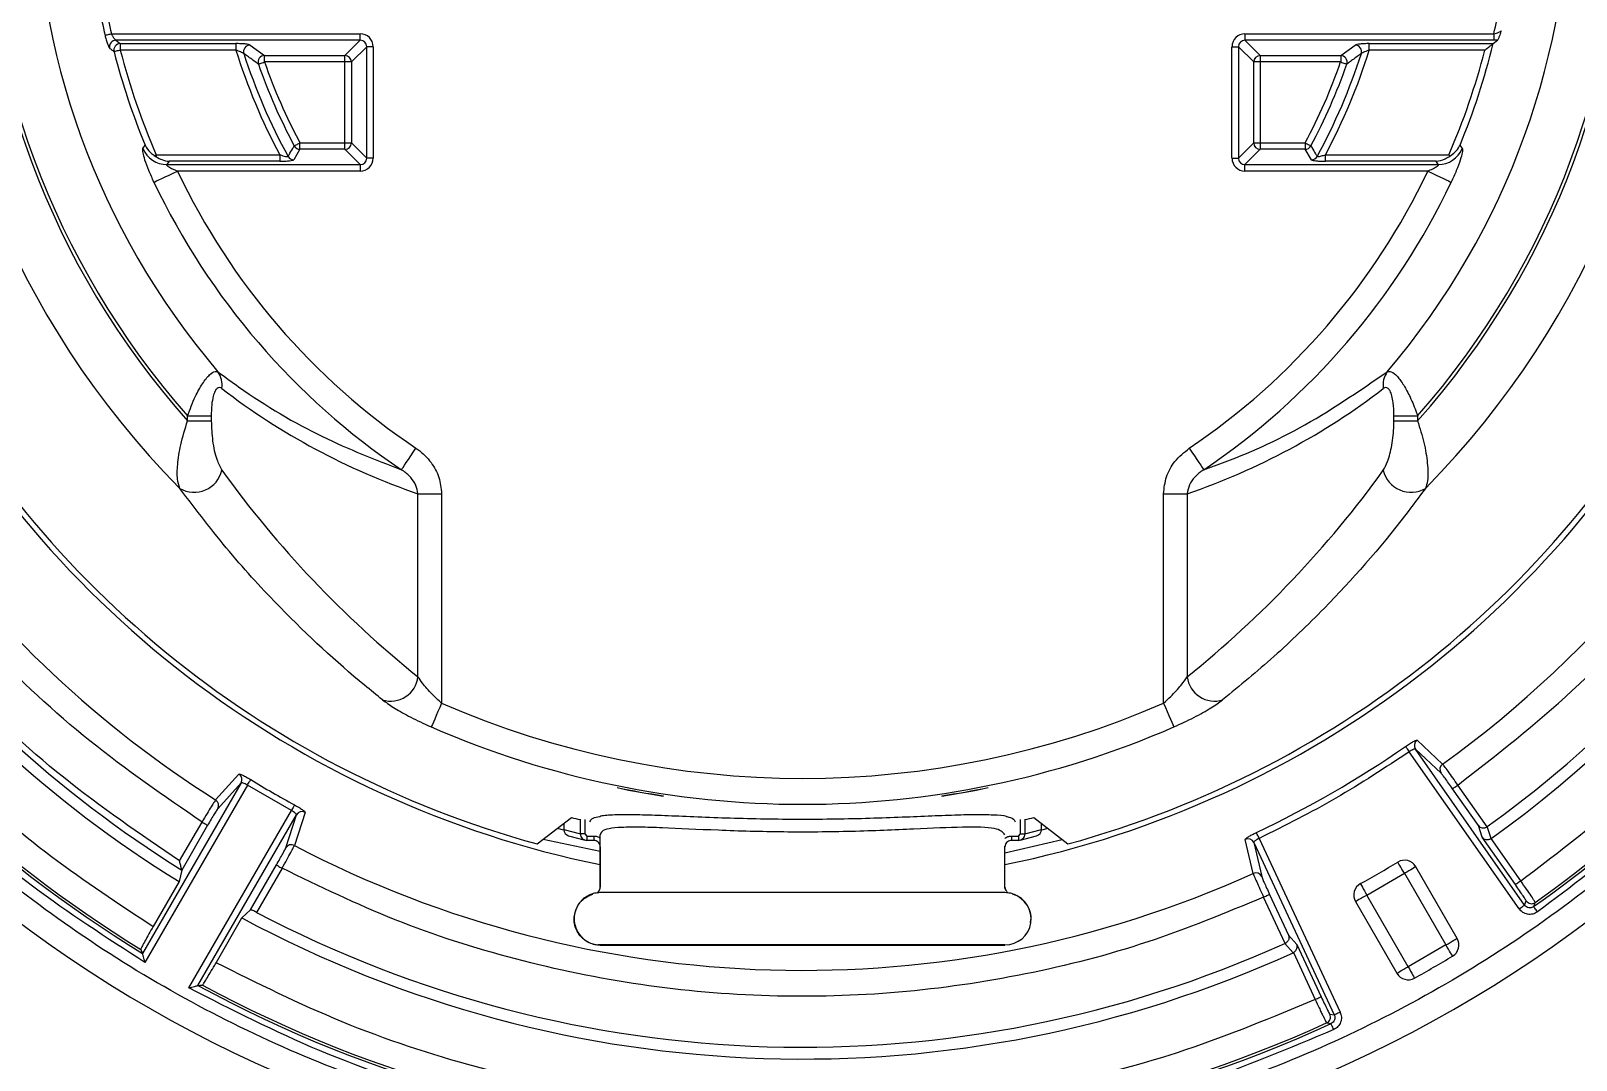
# Model space of a CAD drawing. Extents: x 11 to 120, y 2 to 94.
# Drawn here: x 112.238 to 115.789, y 37.794 to 40.159 of the extents above; entities that cross this region are included whole.
import ezdxf

# ---------------------------------------------------------------- set-up
doc = ezdxf.new("R2010")
doc.units = 0
doc.header["$MEASUREMENT"] = 0
doc.linetypes.add('SLD-Solid', pattern=[0])
doc.layers.add('OBJECT', color=7, linetype='CONTINUOUS')

msp = doc.modelspace()

# ---------------------------------------------------------------- linework, layer by layer
at = {"layer": 'OBJECT'}
for p, q in [((112.4233, 40.1523), (112.9951, 40.1523)), ((112.9951, 40.1375), (112.4338, 40.1375)), ((112.4338, 40.1375), (112.4439, 40.1296)), ((112.4439, 40.1296), (112.7096, 40.1296)), ((112.4439, 40.1296), (112.4439, 40.1148)), ((112.7096, 40.1296), (112.7096, 40.1148)), ((112.7419, 40.1264), (112.7752, 40.1024)), ((112.96, 40.1024), (112.9951, 40.1375)), ((113.01, 40.1226), (112.9749, 40.0875)), ((112.9951, 40.1375), (112.9951, 40.1523)), ((113.0249, 40.1226), (113.01, 40.1226)), ((113.01, 39.8666), (113.01, 40.1226)), ((113.0249, 40.1226), (113.0249, 39.8666)), ((114.9983, 39.8666), (114.9983, 40.1226)), ((114.9983, 40.1226), (115.0132, 40.1226)), ((115.0132, 40.1226), (115.0132, 39.8666)), ((115.0483, 40.0875), (115.0132, 40.1226)), ((115.0281, 40.1523), (115.5999, 40.1523)), ((115.0281, 40.1523), (115.0281, 40.1375)), ((115.5999, 40.1375), (115.0281, 40.1375)), ((115.0281, 40.1375), (115.0632, 40.1024)), ((115.248, 40.1024), (115.2813, 40.1264)), ((115.3136, 40.1296), (115.5984, 40.1296)), ((115.3136, 40.1148), (115.3136, 40.1296)), ((115.5984, 40.1296), (115.6085, 40.1376)), ((115.5999, 40.1523), (115.5999, 40.1375)), ((115.6085, 40.1376), (115.5999, 40.1375)), ((112.7096, 40.1148), (112.4439, 40.1148)), ((112.7752, 40.1024), (112.96, 40.1024)), ((112.7752, 40.0875), (112.7752, 40.1024)), ((112.96, 40.0875), (112.7752, 40.0875)), ((112.96, 40.0875), (112.96, 40.1024)), ((112.9749, 40.0875), (112.96, 40.0875)), ((112.96, 39.9017), (112.96, 40.0875)), ((112.9749, 40.0875), (112.9749, 39.9017)), ((115.0483, 39.9017), (115.0483, 40.0875)), ((115.0632, 40.0875), (115.0483, 40.0875)), ((115.0632, 40.1024), (115.248, 40.1024)), ((115.0632, 40.1024), (115.0632, 40.0875)), ((115.248, 40.0875), (115.0632, 40.0875)), ((115.0632, 40.0875), (115.0632, 39.9017)), ((115.248, 40.1024), (115.248, 40.0875)), ((115.5793, 40.1148), (115.3136, 40.1148)), ((112.4958, 39.8884), (112.501, 39.8964)), ((112.5264, 39.8744), (112.8103, 39.8744)), ((112.5264, 39.8744), (112.5264, 39.8695)), ((112.8103, 39.8744), (112.8103, 39.8595)), ((112.8567, 39.8868), (112.8424, 39.8627)), ((112.8567, 39.8868), (112.8567, 39.9017)), ((112.8567, 39.9017), (112.96, 39.9017)), ((112.96, 39.8868), (112.8567, 39.8868)), ((112.96, 39.8868), (112.96, 39.9017)), ((112.96, 39.9017), (112.9749, 39.9017)), ((112.9951, 39.8517), (112.96, 39.8868)), ((112.9749, 39.9017), (113.01, 39.8666)), ((115.0132, 39.8666), (115.0483, 39.9017)), ((115.0632, 39.8868), (115.0281, 39.8517)), ((115.0483, 39.9017), (115.0632, 39.9017)), ((115.0632, 39.9017), (115.0632, 39.8868)), ((115.0632, 39.9017), (115.1665, 39.9017)), ((115.1665, 39.8868), (115.0632, 39.8868)), ((115.1665, 39.9017), (115.1665, 39.8868)), ((115.1808, 39.8627), (115.1665, 39.8868)), ((115.2129, 39.8595), (115.2129, 39.8744)), ((115.2129, 39.8744), (115.4968, 39.8744)), ((115.5222, 39.8964), (115.5274, 39.8884)), ((112.556, 39.8595), (112.5508, 39.8517)), ((112.5508, 39.8517), (112.9951, 39.8517)), ((112.8103, 39.8595), (112.556, 39.8595)), ((112.9951, 39.8368), (112.5751, 39.8368)), ((112.9951, 39.8517), (112.9951, 39.8368)), ((113.0249, 39.8666), (113.01, 39.8666)), ((114.9983, 39.8666), (115.0132, 39.8666)), ((115.0281, 39.8368), (115.0281, 39.8517)), ((115.0281, 39.8517), (115.4724, 39.8517)), ((115.4481, 39.8368), (115.0281, 39.8368)), ((115.4672, 39.8595), (115.2129, 39.8595)), ((115.4724, 39.8517), (115.4672, 39.8595)), ((112.5984, 39.2744), (112.6528, 39.2744)), ((112.5984, 39.2629), (112.5984, 39.2744)), ((112.6528, 39.2744), (112.6528, 39.2629)), ((115.3704, 39.2744), (115.4248, 39.2744)), ((115.3704, 39.2629), (115.3704, 39.2744)), ((115.4248, 39.2744), (115.4248, 39.2629)), ((112.5984, 39.2629), (112.6528, 39.2629)), ((115.3704, 39.2629), (115.4248, 39.2629)), ((113.1278, 38.675), (113.1278, 39.0954)), ((113.1278, 39.0954), (113.1822, 39.0954)), ((113.1822, 39.0954), (113.1822, 38.6143)), ((114.841, 39.0954), (114.8954, 39.0954)), ((114.841, 38.6143), (114.841, 39.0954)), ((114.8954, 39.0954), (114.8954, 38.675)), ((115.4235, 38.5291), (115.4823, 38.4743)), ((115.6582, 38.1418), (115.4055, 38.5027)), ((115.6705, 38.1504), (115.4199, 38.5084)), ((115.4787, 38.4536), (115.4199, 38.5084)), ((112.7215, 38.4311), (112.4951, 38.0391)), ((112.7358, 38.4259), (112.5005, 38.0183)), ((112.6628, 38.3919), (112.7164, 38.4512)), ((112.7215, 38.4311), (112.6679, 38.3718)), ((112.8369, 38.3676), (112.7358, 38.4259)), ((115.5644, 38.3331), (115.5051, 38.4176)), ((115.5845, 38.3304), (115.5174, 38.4262)), ((113.6916, 38.4014), (113.6916, 38.4005)), ((114.3316, 38.4014), (114.3316, 38.4005)), ((112.6016, 37.9599), (112.8369, 38.3676)), ((112.6222, 37.9657), (112.8486, 38.3577)), ((112.824, 38.2817), (112.8486, 38.3577)), ((112.8685, 38.3634), (112.8439, 38.2874)), ((113.402, 38.2908), (113.4806, 38.3516)), ((113.5011, 38.314), (113.5011, 38.348)), ((113.5111, 38.3469), (113.5111, 38.314)), ((114.5124, 38.314), (114.5124, 38.3469)), ((114.5224, 38.3481), (114.5224, 38.314)), ((114.5426, 38.3516), (114.6212, 38.2908)), ((112.58, 38.2517), (112.6316, 38.3412)), ((112.6446, 38.3337), (112.5852, 38.2307)), ((113.4632, 38.3221), (113.4483, 38.3266)), ((113.4629, 38.3379), (113.4629, 38.3241)), ((113.4629, 38.3379), (113.4629, 38.3241)), ((113.4629, 38.3241), (113.5011, 38.314)), ((113.4629, 38.3241), (113.4629, 38.3241)), ((113.5111, 38.314), (113.5011, 38.314)), ((113.5111, 38.314), (113.5161, 38.309)), ((113.5466, 38.1874), (113.5466, 38.3121)), ((114.5074, 38.309), (114.5124, 38.314)), ((114.5124, 38.314), (114.5224, 38.314)), ((114.5224, 38.314), (114.5605, 38.3241)), ((114.5749, 38.3266), (114.5603, 38.3222)), ((114.5605, 38.3241), (114.5605, 38.3377)), ((114.5606, 38.3241), (114.5605, 38.3241)), ((114.5606, 38.3241), (114.5606, 38.3377)), ((115.5733, 38.3061), (115.5644, 38.3331)), ((115.585, 38.3307), (115.5845, 38.3304)), ((115.5939, 38.3037), (115.585, 38.3307)), ((113.4159, 38.3016), (113.5466, 38.2743)), ((113.4741, 38.3096), (113.5123, 38.2995)), ((113.5161, 38.309), (113.5318, 38.309)), ((113.5161, 38.309), (113.5161, 38.299)), ((113.5318, 38.299), (113.5161, 38.299)), ((113.5318, 38.309), (113.5318, 38.299)), ((113.5468, 38.284), (113.5468, 38.1915)), ((114.4764, 38.284), (114.4766, 38.284)), ((114.4766, 38.2704), (114.608, 38.301)), ((114.4766, 38.1885), (114.4766, 38.2857)), ((114.4766, 38.1915), (114.4766, 38.284)), ((114.4916, 38.309), (114.5074, 38.309)), ((114.4916, 38.309), (114.4916, 38.299)), ((114.5074, 38.299), (114.4916, 38.299)), ((114.5074, 38.309), (114.5074, 38.299)), ((114.5112, 38.2995), (114.5494, 38.3096)), ((115.0469, 38.223), (115.0288, 38.3012)), ((115.0486, 38.294), (115.2333, 37.898)), ((115.0486, 38.294), (115.0666, 38.2157)), ((115.0607, 38.3036), (115.2469, 37.9043)), ((115.6494, 38.1975), (115.5733, 38.3061)), ((115.5939, 38.3037), (115.5935, 38.3035)), ((115.6616, 38.2061), (115.5935, 38.3035)), ((112.7432, 38.1395), (112.8026, 38.2425)), ((112.5788, 38.2042), (112.5194, 38.1013)), ((112.5852, 38.2307), (112.5788, 38.2042)), ((112.5852, 38.2308), (112.5852, 38.2307)), ((112.8156, 38.235), (112.7571, 38.1336)), ((115.3081, 38.1734), (115.3947, 38.2234)), ((115.3947, 38.2234), (115.4897, 38.0588)), ((115.5157, 38.0738), (115.4206, 38.2384)), ((114.4766, 38.1789), (113.5466, 38.1789)), ((114.4764, 38.1915), (114.4766, 38.1915)), ((115.1204, 38.0624), (115.071, 38.1685)), ((115.0846, 38.1748), (115.1282, 38.0812)), ((115.4031, 38.0088), (115.3081, 38.1734)), ((112.7234, 38.1207), (112.7432, 38.1395)), ((115.2821, 38.1584), (115.3771, 37.9938)), ((115.6705, 38.1504), (115.6742, 38.16)), ((115.6915, 38.1468), (115.6952, 38.1564)), ((112.664, 38.0178), (112.7234, 38.1207)), ((115.1199, 38.0622), (115.1204, 38.0624)), ((115.1388, 38.041), (115.1199, 38.0622)), ((115.1282, 38.0812), (115.1471, 38.06)), ((112.4951, 38.0391), (112.4951, 38.0391)), ((114.4766, 38.0589), (113.5466, 38.0589)), ((113.5467, 38.058), (114.4767, 38.058)), ((113.5593, 38.0593), (113.5468, 38.059)), ((115.1388, 38.041), (115.1393, 38.0412)), ((115.1393, 38.0412), (115.1895, 37.9335)), ((115.1471, 38.06), (115.2031, 37.9399)), ((115.4897, 38.0588), (115.4031, 38.0088)), ((112.6223, 37.9657), (112.6222, 37.9657)), ((115.2231, 37.8996), (115.2333, 37.898)), ((115.2158, 37.8796), (115.226, 37.878))]:
    msp.add_line(p, q, dxfattribs=at)
at = {"layer": 'OBJECT', "flags": 128}
for points in [[(112.4088, 40.149), (112.4094, 40.1491), (112.4104, 40.1494), (112.4118, 40.1497), (112.4136, 40.1501), (112.4158, 40.1506), (112.4181, 40.1512), (112.4207, 40.1517), (112.4233, 40.1523)], [(112.4439, 40.1148), (112.4412, 40.1141), (112.4387, 40.1134), (112.4364, 40.1128), (112.4342, 40.1123), (112.4324, 40.1118), (112.431, 40.1114), (112.43, 40.1112), (112.4294, 40.111)], [(112.7612, 40.0826), (112.7617, 40.0828), (112.7627, 40.0831), (112.7641, 40.0836), (112.7658, 40.0842), (112.7679, 40.0849), (112.7702, 40.0857), (112.7727, 40.0866), (112.7752, 40.0875)], [(115.248, 40.0875), (115.2505, 40.0866), (115.253, 40.0857), (115.2553, 40.0849), (115.2573, 40.0842), (115.2591, 40.0836), (115.2605, 40.0831), (115.2615, 40.0828), (115.262, 40.0826)], [(112.5219, 39.8725), (112.5225, 39.8727), (112.523, 39.8729), (112.5236, 39.8732), (112.5242, 39.8734), (112.5247, 39.8737), (112.5253, 39.8739), (112.5259, 39.8741), (112.5264, 39.8744)], [(112.8436, 39.8946), (112.8441, 39.8949), (112.845, 39.8954), (112.8463, 39.8961), (112.848, 39.897), (112.8499, 39.898), (112.852, 39.8992), (112.8543, 39.9004), (112.8567, 39.9017)], [(115.1665, 39.9017), (115.1688, 39.9004), (115.1712, 39.8992), (115.1733, 39.898), (115.1752, 39.897), (115.1769, 39.8961), (115.1782, 39.8954), (115.1791, 39.8949), (115.1796, 39.8946)], [(112.5213, 39.8113), (112.5234, 39.8122), (112.5271, 39.814), (112.5325, 39.8166), (112.5392, 39.8198), (112.5471, 39.8235), (112.5559, 39.8277), (112.5653, 39.8322), (112.5751, 39.8368)], [(115.4481, 39.8368), (115.4579, 39.8322), (115.4673, 39.8277), (115.4761, 39.8235), (115.484, 39.8198), (115.4907, 39.8166), (115.4961, 39.814), (115.4998, 39.8122), (115.5019, 39.8113)], [(113.0899, 39.1506), (113.0911, 39.1525), (113.0935, 39.156), (113.0968, 39.1609), (113.1009, 39.1671), (113.1058, 39.1743), (113.1112, 39.1824), (113.1171, 39.1911), (113.1231, 39.2)], [(114.9001, 39.2), (114.9061, 39.1911), (114.9119, 39.1824), (114.9174, 39.1743), (114.9223, 39.1671), (114.9264, 39.1609), (114.9297, 39.156), (114.9321, 39.1525), (114.9333, 39.1506)], [(113.1822, 38.6143), (113.1779, 38.6044), (113.1737, 38.5948), (113.1698, 38.5858), (113.1663, 38.5778), (113.1633, 38.571), (113.161, 38.5656), (113.1593, 38.5618), (113.1584, 38.5597)], [(114.841, 38.6143), (114.8453, 38.6044), (114.8495, 38.5948), (114.8534, 38.5858), (114.8569, 38.5778), (114.8599, 38.571), (114.8622, 38.5656), (114.8639, 38.5618), (114.8648, 38.5597)], [(115.3971, 38.5149), (115.3974, 38.5145), (115.398, 38.5136), (115.3988, 38.5124), (115.3999, 38.5109), (115.4011, 38.5091), (115.4025, 38.5071), (115.404, 38.5049), (115.4055, 38.5027)], [(112.7358, 38.4259), (112.7372, 38.4283), (112.7386, 38.4305), (112.7398, 38.4326), (112.741, 38.4344), (112.742, 38.436), (112.7427, 38.4373), (112.7433, 38.4382), (112.7436, 38.4387)], [(115.5051, 38.4176), (115.5054, 38.4178), (115.5062, 38.4184), (115.5073, 38.4192), (115.5089, 38.4202), (115.5107, 38.4215), (115.5128, 38.423), (115.5151, 38.4246), (115.5174, 38.4262)], [(112.8441, 38.3806), (112.8438, 38.3801), (112.8433, 38.3792), (112.8426, 38.3779), (112.8417, 38.3763), (112.8407, 38.3744), (112.8395, 38.3722), (112.8382, 38.3699), (112.8369, 38.3676)], [(112.6316, 38.3412), (112.6341, 38.3397), (112.6365, 38.3383), (112.6388, 38.3371), (112.6407, 38.3359), (112.6423, 38.335), (112.6436, 38.3343), (112.6443, 38.3339), (112.6446, 38.3337)], [(115.0607, 38.3036), (115.0596, 38.3061), (115.0584, 38.3084), (115.0574, 38.3106), (115.0565, 38.3126), (115.0557, 38.3143), (115.055, 38.3156), (115.0546, 38.3166), (115.0543, 38.3171)], [(112.8026, 38.2425), (112.8029, 38.2423), (112.8037, 38.2418), (112.8049, 38.2411), (112.8065, 38.2402), (112.8085, 38.2391), (112.8107, 38.2378), (112.8131, 38.2364), (112.8156, 38.235)], [(115.3947, 38.2234), (115.3916, 38.2284), (115.3887, 38.2332), (115.3861, 38.2376), (115.3837, 38.2415), (115.3818, 38.2447), (115.3804, 38.2471), (115.3795, 38.2486), (115.3792, 38.2491)], [(115.4206, 38.2384), (115.4201, 38.2381), (115.4187, 38.2372), (115.4163, 38.2358), (115.413, 38.234), (115.4091, 38.2317), (115.4046, 38.2291), (115.3997, 38.2263), (115.3947, 38.2234)], [(115.6494, 38.1975), (115.6496, 38.1977), (115.6504, 38.1983), (115.6515, 38.1991), (115.6531, 38.2001), (115.6549, 38.2014), (115.657, 38.2029), (115.6593, 38.2045), (115.6616, 38.2061)], [(115.071, 38.1685), (115.0736, 38.1697), (115.0761, 38.1709), (115.0784, 38.172), (115.0805, 38.1729), (115.0822, 38.1737), (115.0834, 38.1743), (115.0842, 38.1747), (115.0846, 38.1748)], [(115.3081, 38.1734), (115.303, 38.1704), (115.2981, 38.1676), (115.2936, 38.165), (115.2897, 38.1628), (115.2865, 38.1609), (115.2841, 38.1595), (115.2826, 38.1586), (115.2821, 38.1584)], [(115.2936, 38.1996), (115.2938, 38.1991), (115.2947, 38.1976), (115.296, 38.1952), (115.2978, 38.1919), (115.3, 38.1879), (115.3025, 38.1834), (115.3052, 38.1785), (115.3081, 38.1734)], [(115.6582, 38.1418), (115.6606, 38.1434), (115.6629, 38.145), (115.665, 38.1465), (115.6668, 38.1478), (115.6683, 38.1489), (115.6695, 38.1497), (115.6702, 38.1502), (115.6705, 38.1504)], [(115.7001, 38.1345), (115.6985, 38.1369), (115.6969, 38.1392), (115.6954, 38.1413), (115.6941, 38.1431), (115.693, 38.1446), (115.6922, 38.1458), (115.6917, 38.1465), (115.6915, 38.1468)], [(115.4897, 38.0588), (115.4948, 38.0617), (115.4996, 38.0645), (115.5041, 38.0671), (115.5081, 38.0694), (115.5113, 38.0713), (115.5137, 38.0726), (115.5152, 38.0735), (115.5157, 38.0738)], [(115.5051, 38.0331), (115.5048, 38.0336), (115.504, 38.035), (115.5025, 38.0374), (115.5006, 38.0406), (115.4983, 38.0445), (115.4956, 38.0489), (115.4927, 38.0538), (115.4897, 38.0588)], [(115.3771, 37.9938), (115.3776, 37.9941), (115.3791, 37.9949), (115.3815, 37.9963), (115.3847, 37.9982), (115.3886, 38.0005), (115.3931, 38.003), (115.398, 38.0059), (115.4031, 38.0088)], [(115.4031, 38.0088), (115.4059, 38.0037), (115.4086, 37.9987), (115.4112, 37.9942), (115.4134, 37.9902), (115.4152, 37.987), (115.4165, 37.9845), (115.4173, 37.9831), (115.4176, 37.9825)], [(115.1895, 37.9335), (115.1921, 37.9348), (115.1946, 37.9359), (115.1969, 37.937), (115.199, 37.938), (115.2007, 37.9388), (115.2019, 37.9394), (115.2028, 37.9397), (115.2031, 37.9399)], [(115.2469, 37.9043), (115.2443, 37.9031), (115.2418, 37.9019), (115.2395, 37.9008), (115.2374, 37.8999), (115.2357, 37.8991), (115.2345, 37.8985), (115.2337, 37.8981), (115.2333, 37.898)], [(115.2323, 37.8644), (115.2311, 37.867), (115.2299, 37.8696), (115.2288, 37.8719), (115.2279, 37.8739), (115.2271, 37.8756), (115.2265, 37.8769), (115.2261, 37.8777), (115.226, 37.878)]]:
    msp.add_lwpolyline(points, dxfattribs=at)
at = {"layer": 'OBJECT'}
for centre, radius, start, end in [((114.0116, 40.5189), 2.0098, 135.4001, 224.5999), ((114.0116, 40.5189), 2.0098, 315.4001, 44.5999), ((114.0116, 40.5189), 1.8907, 138.3698, 221.6302), ((114.0116, 40.5189), 1.8831, 138.6329, 221.3671), ((114.0116, 40.5189), 1.8907, 318.3698, 41.6302), ((114.0116, 40.5189), 1.8831, 318.6329, 41.3671), ((114.0116, 40.5189), 1.764, 139.599, 220.401), ((114.0116, 40.5189), 1.764, 319.599, 40.401), ((114.0116, 40.5189), 1.6449, 190.7162, 192.9956), ((114.0116, 40.5189), 1.63, 190.7162, 192.9956), ((114.0116, 40.5189), 1.63, 347.0044, 349.2838), ((112.4342, 40.1223), 0.0152, 91.3583, 192.7427), ((112.4442, 40.1145), 0.0152, 91.3712, 193.0849), ((112.7422, 40.1112), 0.0152, 91.4831, 196.3044), ((115.2809, 40.1112), 0.0152, 343.6956, 88.5169), ((114.0116, 40.5189), 1.6339, 337.6034, 346.2171), ((114.0116, 40.5189), 1.6339, 194.4556, 202.3966), ((114.0116, 40.5189), 1.619, 194.4556, 203.4589), ((114.0116, 40.5189), 1.3633, 197.2448, 208.2139), ((114.0116, 40.5189), 1.3484, 197.7883, 208.7439), ((112.7756, 40.0872), 0.0152, 91.5379, 197.6975), ((114.0116, 40.5189), 1.3095, 199.2355, 208.1234), ((112.9598, 40.0872), 0.0152, 0.9913, 89.0085), ((115.0634, 40.0872), 0.0152, 90.9915, 179.0087), ((114.0116, 40.5189), 1.3095, 331.8766, 340.7645), ((114.0116, 40.5189), 1.3484, 331.2561, 342.2117), ((114.0116, 40.5189), 1.3633, 331.7861, 342.7552), ((115.2476, 40.0872), 0.0152, 342.3025, 88.4621), ((114.0116, 40.5189), 1.619, 336.5411, 345.5444), ((114.0116, 40.5189), 1.3244, 199.2355, 208.1234), ((114.0116, 40.5189), 1.3244, 331.8766, 340.7645), ((112.5515, 39.9122), 0.0605, 203.1996, 269.3863), ((112.8569, 39.9019), 0.0151, 208.6643, 269.4571), ((112.9598, 39.9019), 0.0152, 270.9911, 359.0092), ((115.0634, 39.9019), 0.0152, 180.9908, 269.0089), ((115.1663, 39.9019), 0.0151, 270.5429, 331.3357), ((115.4717, 39.9122), 0.0605, 270.6137, 336.8004), ((114.0116, 40.5189), 1.5902, 205.3998, 236.0334), ((112.8426, 39.8779), 0.0151, 209.2839, 269.4594), ((114.0116, 40.5189), 1.5902, 303.9666, 334.6002), ((115.1806, 39.8779), 0.0151, 270.5406, 330.7161), ((114.0116, 40.5189), 1.6498, 205.3998, 236.0334), ((114.0116, 40.5189), 1.6498, 303.9666, 334.6002), ((114.0116, 40.5189), 3.0068, 199.6027, 266.1975), ((114.0116, 40.5189), 2.3227, 206.4068, 258.4514), ((114.0116, 40.5189), 2.31, 206.5633, 254.6991), ((114.0116, 40.5189), 3.0068, 273.8025, 340.2009), ((114.0116, 40.5189), 2.3227, 281.5486, 333.5932), ((114.0116, 40.5189), 2.31, 285.3009, 333.4367), ((114.0116, 40.5189), 2.5186, 305.7276, 335.8244), ((114.0116, 40.5189), 2.7223, 305.5385, 338.2371), ((114.0116, 40.5189), 2.9067, 305.3048, 339.3669), ((114.0116, 40.5189), 2.901, 305.4751, 339.7287), ((114.0116, 40.5189), 2.6951, 305.7175, 337.3213), ((112.6253, 39.3452), 0.0526, 351.0366, 35.2914), ((115.3979, 39.3452), 0.0526, 144.7086, 188.9634), ((112.6135, 39.1644), 0.0655, 239.8338, 346.8999), ((115.4097, 39.1644), 0.0655, 193.1001, 300.1662), ((114.0116, 40.5189), 2.5186, 216.0659, 237.6208), ((114.0116, 40.5189), 2.9067, 214.2537, 238.5533), ((114.0116, 40.5189), 2.7223, 216.4098, 238.2428), ((114.0116, 40.5189), 2.6963, 216.6338, 238.0604), ((114.0116, 40.5189), 2.901, 214.6589, 238.3816), ((113.0652, 38.682), 0.063, 252.6554, 353.5681), ((114.958, 38.682), 0.063, 186.4319, 287.3446), ((114.0116, 40.5189), 2.0774, 246.4678, 293.5322), ((114.0116, 40.5189), 2.137, 246.4678, 293.5322), ((115.4322, 38.5169), 0.015, 125.3653, 214.5822), ((114.0116, 40.5189), 2.4363, 295.3416, 304.6584), ((115.491, 38.4621), 0.015, 125.7285, 214.5847), ((112.7084, 38.4385), 0.015, 330.407, 57.9539), ((114.0116, 40.5189), 2.4363, 238.6351, 241.3649), ((114.0116, 40.5189), 2.1415, 258.5215, 261.4064), ((114.0116, 40.4264), 2.051, 258.0074, 261.024), ((114.0116, 40.5189), 2.1415, 278.5936, 281.4785), ((114.0116, 40.4264), 2.051, 278.976, 281.9926), ((112.6548, 38.3792), 0.015, 330.4044, 57.6428), ((112.8615, 38.3501), 0.015, 62.0473, 149.593), ((114.0116, 40.5189), 2.2314, 256.2335, 256.7565), ((114.0116, 40.5189), 2.2314, 283.2505, 283.7665), ((113.4779, 38.3241), 0.015, 180, 255.2757), ((113.4779, 38.324), 0.015, 179.8745, 255.2372), ((114.5456, 38.3241), 0.015, 284.7243, 0), ((114.5455, 38.324), 0.015, 284.7771, 0.111), ((112.837, 38.2741), 0.015, 62.3556, 149.5975), ((114.0116, 40.5189), 2.5186, 242.3792, 294.2724), ((115.0351, 38.2876), 0.015, 25.4194, 114.6331), ((114.0116, 40.5189), 2.65, 298.931, 301.069), ((115.3947, 38.2234), 0.03, 30, 121.069), ((115.0531, 38.2093), 0.015, 25.4139, 114.2744), ((114.4773, 38.1184), 0.0594, 269.4001, 73.5183), ((115.3081, 38.1734), 0.03, 118.931, 210), ((114.0116, 40.5189), 2.6951, 242.2584, 294.2825), ((115.6865, 38.1686), 0.015, 215.0249, 305.441), ((114.0116, 40.5189), 2.7223, 241.7572, 294.4615), ((115.4897, 38.0588), 0.03, 300.9982, 30), ((114.0116, 40.5189), 2.9, 299.0018, 300.9982), ((115.4031, 38.0088), 0.03, 210, 299.0018), ((114.0116, 40.5189), 2.9067, 241.4467, 294.6952), ((114.0116, 40.5189), 2.901, 241.6184, 294.5249), ((115.2095, 37.8932), 0.015, 294.5633, 24.9734)]:
    msp.add_arc(centre, radius, start, end, dxfattribs=at)
at = {"layer": 'OBJECT', "color": 7, "linetype": 'SLD-Solid', "lineweight": 15}
for radius, start, end in [(5.0469, 185.0381, 264.7135), (5.0469, 275.1971, 354.7076), (4.9469, 185.8926, 264.1122), (4.8857, 186.0606, 263.9478), (4.9469, 275.8814, 354.1042), (4.8857, 276.0436, 353.9454), (4.6263, 186.7976, 263.2024), (4.4142, 187.4899, 262.5279), (4.6263, 276.797, 353.2042), (4.4142, 277.4822, 352.5206)]:
    msp.add_arc((114.0116, 40.5189), radius, start, end, dxfattribs=at)
at = {"layer": 'OBJECT'}
for centre, major_axis, ratio, start_param, end_param in [((112.9946, 40.1221), (-0.0215, -0.0215), 0.985257, 2.363621, 3.919564), ((112.9946, 40.1221), (0.0111, 0.0111), 0.957239, 5.505213, 7.061157), ((115.0286, 40.1221), (0.0215, -0.0215), 0.985257, 2.363621, 3.919564), ((115.0286, 40.1221), (-0.0111, 0.0111), 0.957239, 5.505213, 7.061157), ((112.9946, 39.867), (-0.0215, 0.0215), 0.985257, 2.363621, 3.919564), ((112.9946, 39.867), (-0.0111, 0.0111), 0.957239, 2.363621, 3.919564), ((115.0286, 39.867), (0.0215, 0.0215), 0.985257, 2.363621, 3.919564), ((115.0286, 39.867), (0.0111, 0.0111), 0.957239, 2.363621, 3.919564), ((113.6535, 40.5189), (1.5665, 0), 0.964711, 4.039595, 4.37014), ((114.3697, 40.5189), (1.5665, 0), 0.964711, 5.054638, 5.385183), ((114.7212, 40.5189), (2.4885, 0), 0.964711, 3.748618, 4.017465), ((113.302, 40.5189), (2.4885, 0), 0.964711, 5.407313, 5.67616), ((113.5161, 38.314), (0.0038, 0.0145), 0.999219, 1.827206, 3.399159), ((114.5074, 38.314), (-0.0038, 0.0145), 0.999219, 2.884026, 4.455979), ((117.0822, 38.7461), (4.6065, -2.6595), 0.745432, 3.961915, 3.96411), ((110.941, 42.2917), (4.6065, -2.6595), 0.745432, 5.460668, 5.462863)]:
    msp.add_ellipse(centre, major_axis=major_axis, ratio=ratio, start_param=start_param, end_param=end_param, dxfattribs=at)
for points, knots in [([(115.5999, 40.1523), (115.6019, 40.1528), (115.606, 40.1538), (115.6113, 40.1556), (115.6151, 40.1574), (115.6162, 40.1584), (115.6166, 40.1588)], [0, 0, 0, 0, 0.261333, 0.522371, 0.789014, 1, 1, 1, 1]), ([(115.6166, 40.1588), (115.6166, 40.1588), (115.6159, 40.1566), (115.6145, 40.1522), (115.6123, 40.1455), (115.6101, 40.1397), (115.609, 40.1382), (115.6085, 40.1376)], [0, 0, 0, 0, 0.004519, 0.246195, 0.48685, 0.779834, 1, 1, 1, 1]), ([(112.4088, 40.149), (112.4097, 40.1455), (112.4114, 40.1384), (112.4144, 40.1291), (112.4171, 40.1222), (112.4187, 40.1196), (112.4193, 40.119), (112.4194, 40.1189)], [0, 0, 0, 0, 0.242988, 0.485886, 0.730292, 0.969701, 1, 1, 1, 1]), ([(112.4338, 40.1375), (112.4332, 40.1379), (112.4319, 40.1386), (112.4293, 40.1419), (112.4263, 40.1464), (112.4243, 40.1503), (112.4233, 40.1523)], [0, 0, 0, 0, 0.23131, 0.461732, 0.716184, 1, 1, 1, 1]), ([(112.7419, 40.1264), (112.7409, 40.1268), (112.7391, 40.1276), (112.7322, 40.1286), (112.7231, 40.1294), (112.715, 40.1296), (112.7105, 40.1296), (112.7096, 40.1296)], [0, 0, 0, 0, 0.229174, 0.457977, 0.696262, 0.943356, 1, 1, 1, 1]), ([(115.3136, 40.1296), (115.3098, 40.1296), (115.3024, 40.1295), (115.2925, 40.1288), (115.2845, 40.1278), (115.2824, 40.1269), (115.2813, 40.1264)], [0, 0, 0, 0, 0.247402, 0.494717, 0.743145, 1, 1, 1, 1]), ([(115.5793, 40.1148), (115.5794, 40.1148), (115.5801, 40.1154), (115.5838, 40.1182), (115.5893, 40.1225), (115.5945, 40.1266), (115.5974, 40.1288), (115.5981, 40.1294), (115.5984, 40.1296)], [0, 0, 0, 0, 0.005302, 0.098361, 0.475347, 0.718647, 0.858615, 1, 1, 1, 1]), ([(112.4294, 40.111), (112.4279, 40.1123), (112.4245, 40.1149), (112.4212, 40.1175), (112.4194, 40.1189)], [0, 0, 0, 0, 0.462026, 1, 1, 1, 1]), ([(112.7096, 40.1148), (112.7121, 40.1141), (112.7168, 40.1127), (112.7229, 40.1102), (112.7265, 40.1082), (112.7274, 40.1073), (112.7277, 40.107)], [0, 0, 0, 0, 0.302758, 0.587748, 0.874467, 1, 1, 1, 1]), ([(112.7612, 40.0826), (112.7595, 40.0838), (112.751, 40.0899), (112.7398, 40.098), (112.7304, 40.1049), (112.7277, 40.107)], [0, 0, 0, 0, 0.150003, 0.750021, 1, 1, 1, 1]), ([(115.2955, 40.107), (115.2939, 40.1058), (115.2856, 40.0997), (115.2744, 40.0915), (115.2648, 40.0846), (115.262, 40.0826)], [0, 0, 0, 0, 0.150005, 0.750021, 1, 1, 1, 1]), ([(115.2955, 40.107), (115.2961, 40.1075), (115.2973, 40.1086), (115.3012, 40.1106), (115.3066, 40.1128), (115.3111, 40.1141), (115.3136, 40.1148)], [0, 0, 0, 0, 0.221289, 0.441407, 0.696858, 1, 1, 1, 1]), ([(112.5213, 39.8113), (112.5172, 39.8202), (112.509, 39.8381), (112.5002, 39.8624), (112.4955, 39.8798), (112.495, 39.8867), (112.4957, 39.8881), (112.4958, 39.8884)], [0, 0, 0, 0, 0.2571503, 0.5132114, 0.7444978, 0.9536433, 1, 1, 1, 1]), ([(112.501, 39.8964), (112.501, 39.8963), (112.504, 39.8901), (112.5102, 39.8814), (112.5191, 39.8746), (112.5219, 39.8725)], [0, 0, 0, 0, 0.009123, 0.676068, 1, 1, 1, 1]), ([(112.5219, 39.8725), (112.5233, 39.8715), (112.5248, 39.8705), (112.5263, 39.8696), (112.5264, 39.8695)], [0, 0, 0, 0, 0.917951, 1, 1, 1, 1]), ([(112.8103, 39.8744), (112.8127, 39.8736), (112.8172, 39.8721), (112.823, 39.8706), (112.8267, 39.87), (112.8289, 39.8699), (112.8292, 39.8703), (112.8294, 39.8705)], [0, 0, 0, 0, 0.290045, 0.546789, 0.725459, 0.862589, 1, 1, 1, 1]), ([(112.8294, 39.8705), (112.8301, 39.8717), (112.8337, 39.8778), (112.8384, 39.8859), (112.8424, 39.8927), (112.8436, 39.8946)], [0, 0, 0, 0, 0.151779, 0.758894, 1, 1, 1, 1]), ([(115.1796, 39.8946), (115.1803, 39.8934), (115.1839, 39.8873), (115.1887, 39.8792), (115.1927, 39.8724), (115.1938, 39.8705)], [0, 0, 0, 0, 0.151779, 0.758894, 1, 1, 1, 1]), ([(115.1938, 39.8705), (115.1939, 39.8703), (115.1942, 39.87), (115.196, 39.8699), (115.1992, 39.8704), (115.205, 39.8718), (115.2098, 39.8734), (115.2129, 39.8744)], [0, 0, 0, 0, 0.113925, 0.249178, 0.416116, 0.627916, 1, 1, 1, 1]), ([(115.4968, 39.8744), (115.4968, 39.8744), (115.4975, 39.8733), (115.4983, 39.8721), (115.499, 39.871), (115.499, 39.871)], [0, 0, 0, 0, 0.038971, 0.947662, 1, 1, 1, 1]), ([(115.499, 39.871), (115.503, 39.8739), (115.5119, 39.8803), (115.5186, 39.8895), (115.5217, 39.8953), (115.5222, 39.8963), (115.5222, 39.8964)], [0, 0, 0, 0, 0.408642, 0.898184, 0.991549, 1, 1, 1, 1]), ([(115.5274, 39.8884), (115.5275, 39.8881), (115.5282, 39.8867), (115.5277, 39.8798), (115.523, 39.8624), (115.5142, 39.8381), (115.506, 39.8202), (115.5019, 39.8113)], [0, 0, 0, 0, 0.0463567, 0.2555022, 0.4867886, 0.7428497, 1, 1, 1, 1]), ([(112.5264, 39.8695), (112.5307, 39.8671), (112.5403, 39.8618), (112.5504, 39.8599), (112.5559, 39.8595), (112.556, 39.8595)], [0, 0, 0, 0, 0.447472, 0.990904, 1, 1, 1, 1]), ([(112.5508, 39.8517), (112.5507, 39.8516), (112.5503, 39.8515), (112.5501, 39.851), (112.5505, 39.8504), (112.5513, 39.8494), (112.5528, 39.8482), (112.557, 39.8454), (112.5644, 39.8415), (112.5713, 39.8385), (112.5751, 39.8368)], [0, 0, 0, 0, 0.0315534, 0.0917507, 0.1519604, 0.1699117, 0.2799261, 0.3611694, 0.6479401, 1, 1, 1, 1]), ([(112.8103, 39.8595), (112.8144, 39.8596), (112.8225, 39.8596), (112.833, 39.8604), (112.8404, 39.8615), (112.8418, 39.8623), (112.8424, 39.8627)], [0, 0, 0, 0, 0.266583, 0.534182, 0.773428, 1, 1, 1, 1]), ([(115.1808, 39.8627), (115.1813, 39.8624), (115.1823, 39.8617), (115.1876, 39.8607), (115.195, 39.86), (115.2038, 39.8596), (115.2101, 39.8595), (115.2129, 39.8595)], [0, 0, 0, 0, 0.195442, 0.390685, 0.591666, 0.814205, 1, 1, 1, 1]), ([(115.4481, 39.8368), (115.4519, 39.8385), (115.4588, 39.8415), (115.4663, 39.8455), (115.4705, 39.8483), (115.4722, 39.8497), (115.473, 39.8508), (115.473, 39.8513), (115.4727, 39.8516), (115.4725, 39.8516), (115.4724, 39.8517)], [0, 0, 0, 0, 0.3520515, 0.6388152, 0.7322755, 0.8301669, 0.893646, 0.9574125, 0.9684474, 1, 1, 1, 1]), ([(115.4672, 39.8595), (115.4673, 39.8595), (115.4742, 39.86), (115.4852, 39.8625), (115.4953, 39.8687), (115.499, 39.871)], [0, 0, 0, 0, 0.0084291, 0.637872, 1, 1, 1, 1]), ([(113.8094, 37.5787), (113.719, 37.5873), (113.5368, 37.6047), (113.2658, 37.6634), (112.9968, 37.747), (112.7333, 37.8582), (112.4793, 37.9958), (112.2391, 38.1584), (112.016, 38.3437), (111.8129, 38.5493), (111.6327, 38.7712), (111.4774, 39.0063), (111.3455, 39.2501), (111.2779, 39.4203), (111.2444, 39.5047)], [0, 0, 0, 0, 0.080292, 0.161895, 0.244722, 0.329339, 0.414466, 0.5, 0.585539, 0.670666, 0.755278, 0.83811, 0.919711, 1, 1, 1, 1]), ([(116.7733, 39.4898), (116.7395, 39.406), (116.6713, 39.2369), (116.5389, 38.9948), (116.3832, 38.7615), (116.203, 38.5413), (116.0002, 38.3374), (115.7777, 38.1536), (115.5383, 37.9925), (115.2852, 37.856), (115.0229, 37.7458), (114.755, 37.6628), (114.4852, 37.6046), (114.3038, 37.5872), (114.2138, 37.5787)], [0, 0, 0, 0, 0.080321, 0.16194, 0.244772, 0.329378, 0.414487, 0.5, 0.585518, 0.670628, 0.755228, 0.838065, 0.919682, 1, 1, 1, 1]), ([(115.6616, 38.2061), (115.7353, 38.2619), (115.8832, 38.3738), (116.0834, 38.5687), (116.2655, 38.7815), (116.4249, 39.0117), (116.5624, 39.2549), (116.633, 39.4263), (116.6682, 39.5118)], [0, 0, 0, 0, 0.165735, 0.332466, 0.5, 0.667545, 0.83427, 1, 1, 1, 1]), ([(116.7459, 39.4893), (116.7095, 39.4005), (116.6366, 39.2223), (116.494, 38.9697), (116.3284, 38.7306), (116.1391, 38.5098), (115.9308, 38.3079), (115.7769, 38.1922), (115.7001, 38.1345)], [0, 0, 0, 0, 0.165711, 0.332438, 0.5, 0.667551, 0.834284, 1, 1, 1, 1]), ([(115.5174, 38.4262), (115.6072, 38.4961), (115.7874, 38.6365), (116.0191, 38.8908), (116.2201, 39.1699), (116.3202, 39.3753), (116.37, 39.4775)], [0, 0, 0, 0, 0.248894, 0.5, 0.751106, 1, 1, 1, 1]), ([(112.5984, 39.2744), (112.6041, 39.2895), (112.6143, 39.3166), (112.6326, 39.3496), (112.6488, 39.37), (112.6609, 39.3775), (112.6662, 39.3762), (112.6683, 39.3756)], [0, 0, 0, 0, 0.265567, 0.476871, 0.689089, 0.879262, 1, 1, 1, 1]), ([(112.6683, 39.3756), (112.6841, 39.364), (112.7633, 39.3056), (112.9035, 39.2229), (113.0293, 39.1741), (113.0899, 39.1506)], [0, 0, 0, 0, 0.114681, 0.573753, 1, 1, 1, 1]), ([(114.9333, 39.1506), (114.9417, 39.1536), (115.0154, 39.1796), (115.1573, 39.2405), (115.288, 39.3298), (115.3549, 39.3756)], [0, 0, 0, 0, 0.058887, 0.517848, 1, 1, 1, 1]), ([(115.3549, 39.3756), (115.3578, 39.3762), (115.3643, 39.3773), (115.3778, 39.3664), (115.3931, 39.3455), (115.4085, 39.3165), (115.4189, 39.2914), (115.424, 39.2767), (115.4248, 39.2744)], [0, 0, 0, 0, 0.16721, 0.364973, 0.550351, 0.742655, 0.959323, 1, 1, 1, 1]), ([(112.6773, 39.337), (112.6755, 39.3381), (112.6718, 39.3403), (112.6661, 39.3381), (112.661, 39.3311), (112.6566, 39.3183), (112.6533, 39.2986), (112.653, 39.2829), (112.6528, 39.2744)], [0, 0, 0, 0, 0.1326366, 0.2661887, 0.3879339, 0.5358606, 0.751071, 1, 1, 1, 1]), ([(115.3704, 39.2744), (115.3702, 39.2846), (115.3697, 39.3007), (115.3661, 39.3201), (115.3619, 39.3316), (115.357, 39.338), (115.3515, 39.3403), (115.3479, 39.3382), (115.3459, 39.337)], [0, 0, 0, 0, 0.29881, 0.473691, 0.618555, 0.738236, 0.858033, 1, 1, 1, 1]), ([(112.5805, 39.1077), (112.5784, 39.1143), (112.574, 39.1275), (112.575, 39.1631), (112.5819, 39.209), (112.5927, 39.2443), (112.5984, 39.2629)], [0, 0, 0, 0, 0.223098, 0.450964, 0.711815, 1, 1, 1, 1]), ([(112.6528, 39.2629), (112.6535, 39.2474), (112.6549, 39.2161), (112.6637, 39.1753), (112.6731, 39.1574), (112.6773, 39.1495)], [0, 0, 0, 0, 0.351627, 0.714778, 1, 1, 1, 1]), ([(115.3459, 39.1495), (115.3493, 39.1557), (115.3578, 39.1708), (115.3664, 39.207), (115.3702, 39.2402), (115.3704, 39.2592), (115.3704, 39.2629)], [0, 0, 0, 0, 0.230483, 0.568581, 0.916912, 1, 1, 1, 1]), ([(115.4248, 39.2629), (115.43, 39.2461), (115.4405, 39.2122), (115.4483, 39.1639), (115.4493, 39.1267), (115.4446, 39.1132), (115.4427, 39.1077)], [0, 0, 0, 0, 0.261322, 0.527904, 0.808328, 1, 1, 1, 1]), ([(113.1231, 39.2), (113.1246, 39.199), (113.1378, 39.1899), (113.1585, 39.1692), (113.1783, 39.1337), (113.1809, 39.1081), (113.1822, 39.0954)], [0, 0, 0, 0, 0.043244, 0.38492, 0.695334, 1, 1, 1, 1]), ([(114.841, 39.0954), (114.8425, 39.1086), (114.8453, 39.1352), (114.8663, 39.1725), (114.8884, 39.1905), (114.9001, 39.2)], [0, 0, 0, 0, 0.3194609, 0.63801, 1, 1, 1, 1]), ([(113.1278, 39.0954), (113.1266, 39.102), (113.1241, 39.1158), (113.1111, 39.1343), (113.0986, 39.1451), (113.0908, 39.1501), (113.0899, 39.1506)], [0, 0, 0, 0, 0.281824, 0.591168, 0.953135, 1, 1, 1, 1]), ([(114.9333, 39.1506), (114.933, 39.1504), (114.9255, 39.1458), (114.9131, 39.1354), (114.8994, 39.1167), (114.8967, 39.1023), (114.8954, 39.0954)], [0, 0, 0, 0, 0.019845, 0.385323, 0.704044, 1, 1, 1, 1]), ([(113.0464, 38.6219), (113.0327, 38.6329), (112.9534, 38.6968), (112.8352, 38.8059), (112.6937, 38.9592), (112.6183, 39.0581), (112.5805, 39.1077)], [0, 0, 0, 0, 0.085246, 0.492531, 0.745832, 1, 1, 1, 1]), ([(115.4427, 39.1077), (115.4276, 39.0875), (115.3525, 38.9862), (115.2365, 38.8556), (115.0951, 38.7192), (115.0162, 38.6543), (114.9768, 38.6219)], [0, 0, 0, 0, 0.10177, 0.509294, 0.754409, 1, 1, 1, 1]), ([(112.6316, 38.3412), (112.5442, 38.4012), (112.3693, 38.5213), (112.1355, 38.7391), (112.0033, 38.9051), (111.9372, 38.988)], [0, 0, 0, 0, 0.333242, 0.666768, 1, 1, 1, 1]), ([(112.58, 38.2517), (112.4894, 38.3136), (112.3083, 38.4375), (112.0658, 38.6622), (111.9285, 38.8334), (111.8599, 38.9189)], [0, 0, 0, 0, 0.333233, 0.666758, 1, 1, 1, 1]), ([(112.5005, 38.0183), (112.4129, 38.075), (112.2372, 38.1886), (111.9991, 38.3941), (111.781, 38.6208), (111.658, 38.79), (111.5966, 38.8744)], [0, 0, 0, 0, 0.249279, 0.5, 0.750722, 1, 1, 1, 1]), ([(111.695, 38.8742), (111.752, 38.7987), (111.8662, 38.6472), (112.0656, 38.4434), (112.2818, 38.2575), (112.4403, 38.1533), (112.5194, 38.1013)], [0, 0, 0, 0, 0.249373, 0.5, 0.750628, 1, 1, 1, 1]), ([(113.1822, 38.6143), (113.1747, 38.6211), (113.1583, 38.6362), (113.1394, 38.6579), (113.1311, 38.6701), (113.1278, 38.675)], [0, 0, 0, 0, 0.333233, 0.736993, 1, 1, 1, 1]), ([(114.841, 38.6143), (114.8466, 38.6193), (114.8615, 38.6328), (114.8814, 38.6547), (114.8911, 38.6687), (114.8954, 38.675)], [0, 0, 0, 0, 0.248398, 0.664588, 1, 1, 1, 1]), ([(113.0464, 38.6219), (113.0541, 38.6163), (113.0694, 38.6051), (113.1065, 38.5841), (113.1377, 38.5688), (113.1557, 38.5608), (113.1584, 38.5597)], [0, 0, 0, 0, 0.3053966, 0.6097174, 0.942897, 1, 1, 1, 1]), ([(114.8648, 38.5597), (114.8804, 38.5668), (114.9115, 38.5811), (114.9518, 38.6039), (114.9686, 38.616), (114.9768, 38.6219)], [0, 0, 0, 0, 0.339404, 0.678713, 1, 1, 1, 1]), ([(115.3971, 38.5149), (115.4003, 38.5171), (115.4067, 38.5214), (115.4151, 38.5263), (115.4214, 38.5293), (115.4228, 38.5292), (115.4235, 38.5291)], [0, 0, 0, 0, 0.249971, 0.499782, 0.749147, 1, 1, 1, 1]), ([(115.4055, 38.5027), (115.3501, 38.466), (115.2392, 38.3926), (115.1202, 38.3333), (115.0607, 38.3036)], [0, 0, 0, 0, 0.499999, 1, 1, 1, 1]), ([(115.4199, 38.5084), (115.4196, 38.5085), (115.4192, 38.5088), (115.4175, 38.5088), (115.4153, 38.5081), (115.4127, 38.5069), (115.4096, 38.5053), (115.4071, 38.5037), (115.4055, 38.5027)], [0, 0, 0, 0, 0.149135, 0.282367, 0.500461, 0.63062, 0.757329, 1, 1, 1, 1]), ([(115.5051, 38.4176), (115.502, 38.4221), (115.4958, 38.431), (115.4875, 38.4424), (115.4812, 38.4508), (115.4795, 38.4527), (115.4787, 38.4536)], [0, 0, 0, 0, 0.2500069, 0.4999457, 0.7495515, 1, 1, 1, 1]), ([(115.5174, 38.4262), (115.5134, 38.4319), (115.5053, 38.4433), (115.4943, 38.4585), (115.4856, 38.4703), (115.4834, 38.473), (115.4823, 38.4743)], [0, 0, 0, 0, 0.238439, 0.484584, 0.738439, 1, 1, 1, 1]), ([(112.7164, 38.4512), (112.7171, 38.4514), (112.7184, 38.4516), (112.7249, 38.449), (112.7336, 38.4446), (112.7402, 38.4406), (112.7436, 38.4387)], [0, 0, 0, 0, 0.25009, 0.499956, 0.74936, 1, 1, 1, 1]), ([(112.7358, 38.4259), (112.7342, 38.427), (112.7308, 38.429), (112.7264, 38.431), (112.7236, 38.4316), (112.7221, 38.4316), (112.7217, 38.4313), (112.7215, 38.4311)], [0, 0, 0, 0, 0.248123, 0.499397, 0.73019, 0.860283, 1, 1, 1, 1]), ([(112.6628, 38.3919), (112.662, 38.3907), (112.6602, 38.3882), (112.6532, 38.3769), (112.6433, 38.3608), (112.6356, 38.3478), (112.6316, 38.3412)], [0, 0, 0, 0, 0.234411, 0.479201, 0.734389, 1, 1, 1, 1]), ([(112.6679, 38.3718), (112.6671, 38.3708), (112.6657, 38.3689), (112.6601, 38.3599), (112.6528, 38.3478), (112.6474, 38.3384), (112.6446, 38.3337)], [0, 0, 0, 0, 0.250002, 0.49994, 0.749546, 1, 1, 1, 1]), ([(112.8486, 38.3577), (112.8486, 38.358), (112.8487, 38.3585), (112.848, 38.3598), (112.846, 38.3619), (112.8421, 38.3648), (112.8386, 38.3666), (112.8369, 38.3676)], [0, 0, 0, 0, 0.139818, 0.27003, 0.501051, 0.752074, 1, 1, 1, 1]), ([(112.8441, 38.3806), (112.8474, 38.3787), (112.8542, 38.3749), (112.8624, 38.3696), (112.8678, 38.3654), (112.8683, 38.364), (112.8685, 38.3634)], [0, 0, 0, 0, 0.249979, 0.49978, 0.749127, 1, 1, 1, 1]), ([(113.5231, 38.3416), (113.5243, 38.3448), (113.5263, 38.3502), (113.5398, 38.353), (113.5454, 38.3542)], [0, 0, 0, 0, 0.583, 1, 1, 1, 1]), ([(113.5454, 38.3542), (113.5472, 38.3548), (113.5556, 38.3573), (113.5837, 38.3586), (113.6288, 38.3587), (113.6859, 38.3568), (113.7518, 38.354), (113.8254, 38.3511), (113.9041, 38.3488), (113.9857, 38.3477), (114.0675, 38.3479), (114.1473, 38.3495), (114.2233, 38.352), (114.2933, 38.355), (114.3559, 38.3575), (114.4094, 38.359), (114.4507, 38.3581), (114.4744, 38.3565), (114.4803, 38.3541), (114.4808, 38.3539)], [0, 0, 0, 0, 0.018678, 0.084309, 0.14994, 0.215341, 0.28074, 0.346219, 0.411693, 0.476489, 0.541285, 0.605381, 0.66948, 0.733926, 0.798375, 0.863668, 0.928961, 0.994429, 1, 1, 1, 1]), ([(114.4808, 38.3539), (114.4869, 38.3522), (114.4978, 38.3491), (114.4994, 38.3439), (114.5001, 38.3416)], [0, 0, 0, 0, 0.562892, 1, 1, 1, 1]), ([(114.4766, 38.3121), (114.4717, 38.3177), (114.462, 38.329), (114.3852, 38.3303), (114.2708, 38.3249), (114.1259, 38.3187), (113.9677, 38.3173), (113.8144, 38.3218), (113.705, 38.3274), (113.636, 38.3296), (113.5814, 38.3291), (113.5504, 38.3236), (113.5474, 38.3147), (113.5466, 38.3121)], [0, 0, 0, 0, 0.105034, 0.210077, 0.315293, 0.422192, 0.529422, 0.636068, 0.742985, 0.796831, 0.850673, 0.956732, 1, 1, 1, 1]), ([(115.0288, 38.3012), (115.0291, 38.3019), (115.0297, 38.3032), (115.0354, 38.3071), (115.0439, 38.312), (115.0509, 38.3154), (115.0543, 38.3171)], [0, 0, 0, 0, 0.250083, 0.499963, 0.749387, 1, 1, 1, 1]), ([(115.5644, 38.3331), (115.5655, 38.3318), (115.5677, 38.3295), (115.5719, 38.3279), (115.5756, 38.3276), (115.5788, 38.3279), (115.5819, 38.3288), (115.5837, 38.3299), (115.5845, 38.3304)], [0, 0, 0, 0, 0.272374, 0.499457, 0.642326, 0.771708, 0.889924, 1, 1, 1, 1]), ([(112.8026, 38.2425), (112.8053, 38.2472), (112.8107, 38.2566), (112.8176, 38.2689), (112.8226, 38.2782), (112.8236, 38.2805), (112.824, 38.2817)], [0, 0, 0, 0, 0.250007, 0.499946, 0.749556, 1, 1, 1, 1]), ([(112.8156, 38.235), (112.8194, 38.2417), (112.8268, 38.2549), (112.8358, 38.2715), (112.842, 38.2832), (112.8433, 38.286), (112.8439, 38.2874)], [0, 0, 0, 0, 0.265613, 0.520801, 0.76559, 1, 1, 1, 1]), ([(113.5318, 38.309), (113.5337, 38.3089), (113.5383, 38.3085), (113.5437, 38.3067), (113.5463, 38.3042), (113.5468, 38.3037)], [0, 0, 0, 0, 0.339986, 0.856428, 1, 1, 1, 1]), ([(113.5466, 38.2855), (113.5465, 38.2867), (113.5462, 38.2895), (113.5437, 38.2936), (113.54, 38.297), (113.5357, 38.2988), (113.533, 38.299), (113.5318, 38.299)], [0, 0, 0, 0, 0.162379, 0.391343, 0.620281, 0.849241, 1, 1, 1, 1]), ([(114.4762, 38.3037), (114.4785, 38.3052), (114.4832, 38.3083), (114.4888, 38.3088), (114.4916, 38.309)], [0, 0, 0, 0, 0.493635, 1, 1, 1, 1]), ([(114.4916, 38.299), (114.4899, 38.2989), (114.4866, 38.2985), (114.4821, 38.296), (114.4787, 38.2921), (114.4769, 38.2879), (114.4767, 38.2851), (114.4766, 38.284)], [0, 0, 0, 0, 0.2147771, 0.4295188, 0.6441902, 0.8588096, 1, 1, 1, 1]), ([(115.0607, 38.3036), (115.059, 38.3028), (115.0564, 38.3014), (115.0535, 38.2996), (115.0511, 38.2978), (115.0495, 38.2962), (115.0486, 38.2949), (115.0486, 38.2943), (115.0486, 38.294)], [0, 0, 0, 0, 0.242839, 0.369675, 0.499983, 0.71786, 0.850975, 1, 1, 1, 1]), ([(115.5733, 38.3061), (115.5744, 38.305), (115.5765, 38.3027), (115.5807, 38.301), (115.5846, 38.3006), (115.5878, 38.301), (115.5908, 38.3019), (115.5926, 38.3029), (115.5935, 38.3035)], [0, 0, 0, 0, 0.249928, 0.499459, 0.642322, 0.771699, 0.889917, 1, 1, 1, 1]), ([(112.5852, 38.2308), (112.5851, 38.231), (112.585, 38.2314), (112.5846, 38.2331), (112.584, 38.2355), (112.5831, 38.2391), (112.5818, 38.2446), (112.5807, 38.249), (112.58, 38.2517)], [0, 0, 0, 0, 0.107056, 0.22422, 0.354623, 0.500521, 0.704582, 1, 1, 1, 1]), ([(115.071, 38.1685), (114.983, 38.1322), (114.8054, 38.0589), (114.5233, 37.9868), (114.2319, 37.9444), (113.9355, 37.9362), (113.64, 37.9619), (113.3516, 38.0213), (113.0743, 38.1099), (112.9013, 38.1935), (112.8156, 38.235)], [0, 0, 0, 0, 0.122189, 0.246757, 0.372961, 0.5, 0.627039, 0.753243, 0.877811, 1, 1, 1, 1]), ([(115.0469, 38.223), (115.0475, 38.2213), (115.0487, 38.2181), (115.0546, 38.2046), (115.0622, 38.1875), (115.0681, 38.1748), (115.071, 38.1685)], [0, 0, 0, 0, 0.261561, 0.515418, 0.761562, 1, 1, 1, 1]), ([(115.0666, 38.2157), (115.067, 38.2146), (115.0678, 38.2122), (115.072, 38.2025), (115.0777, 38.1896), (115.0823, 38.1798), (115.0846, 38.1748)], [0, 0, 0, 0, 0.250002, 0.499946, 0.749559, 1, 1, 1, 1]), ([(115.6952, 38.1564), (115.6947, 38.1573), (115.6938, 38.1591), (115.6862, 38.1707), (115.6751, 38.1869), (115.6662, 38.1996), (115.6616, 38.2061)], [0, 0, 0, 0, 0.24989, 0.499779, 0.744814, 1, 1, 1, 1]), ([(113.5466, 38.1789), (113.5422, 38.1786), (113.5335, 38.1781), (113.5214, 38.1738), (113.5106, 38.1674), (113.499, 38.1568), (113.4892, 38.1405), (113.4854, 38.1189), (113.4892, 38.0973), (113.499, 38.081), (113.5107, 38.0704), (113.5214, 38.064), (113.5336, 38.0597), (113.5422, 38.0592), (113.5466, 38.0589)], [0, 0, 0, 0, 0.0702102, 0.1382533, 0.2041305, 0.2678381, 0.3882025, 0.4999979, 0.6118651, 0.7322553, 0.7959585, 0.8618172, 0.9298315, 1, 1, 1, 1]), ([(113.5468, 38.059), (113.5437, 38.0587), (113.5362, 38.0581), (113.524, 38.0621), (113.5097, 38.0697), (113.4979, 38.0819), (113.49, 38.0968), (113.4865, 38.1114), (113.4868, 38.1261), (113.4903, 38.1398), (113.4965, 38.1517), (113.5049, 38.1616), (113.5146, 38.1691), (113.523, 38.1734), (113.528, 38.175), (113.5293, 38.1754)], [0, 0, 0, 0, 0.054186, 0.132648, 0.220858, 0.337217, 0.425091, 0.514676, 0.599784, 0.681605, 0.760138, 0.835385, 0.907342, 0.976016, 1, 1, 1, 1]), ([(113.5391, 38.1785), (113.5394, 38.1786), (113.5406, 38.1791), (113.5429, 38.1812), (113.5456, 38.1846), (113.5463, 38.1878), (113.5466, 38.1893)], [0, 0, 0, 0, 0.06381, 0.296154, 0.666953, 1, 1, 1, 1]), ([(114.4766, 38.1915), (114.4767, 38.1903), (114.4769, 38.1874), (114.4786, 38.1837), (114.4812, 38.1805), (114.4833, 38.1792), (114.4844, 38.1785)], [0, 0, 0, 0, 0.228439, 0.5443205, 0.7419464, 1, 1, 1, 1]), ([(114.5351, 38.1106), (114.5357, 38.1134), (114.5379, 38.123), (114.5337, 38.1406), (114.5242, 38.1568), (114.5125, 38.1674), (114.5018, 38.1738), (114.4896, 38.1781), (114.481, 38.1786), (114.4766, 38.1789)], [0, 0, 0, 0, 0.082101, 0.287324, 0.508286, 0.625244, 0.746182, 0.871101, 1, 1, 1, 1]), ([(115.6742, 38.16), (115.6739, 38.1607), (115.6733, 38.1622), (115.6676, 38.1709), (115.6593, 38.1832), (115.6527, 38.1927), (115.6494, 38.1975)], [0, 0, 0, 0, 0.250032, 0.499876, 0.749253, 1, 1, 1, 1]), ([(112.7571, 38.1336), (112.7556, 38.1343), (112.7526, 38.1359), (112.7485, 38.1378), (112.7453, 38.1391), (112.7436, 38.1396), (112.7433, 38.1395), (112.7432, 38.1395)], [0, 0, 0, 0, 0.217864, 0.43571, 0.65419, 0.873396, 1, 1, 1, 1]), ([(115.7001, 38.1345), (115.6966, 38.1326), (115.6897, 38.1288), (115.6775, 38.1287), (115.6661, 38.1329), (115.6609, 38.1388), (115.6582, 38.1418)], [0, 0, 0, 0, 0.250765, 0.500177, 0.749963, 1, 1, 1, 1]), ([(115.6915, 38.1468), (115.6897, 38.1458), (115.6862, 38.1439), (115.6802, 38.1439), (115.6745, 38.146), (115.6718, 38.1489), (115.6705, 38.1504)], [0, 0, 0, 0, 0.251115, 0.500421, 0.749961, 1, 1, 1, 1]), ([(112.5194, 38.1013), (112.516, 38.0954), (112.5093, 38.0837), (112.5006, 38.068), (112.4941, 38.056), (112.491, 38.0497), (112.4908, 38.0488), (112.4907, 38.0485)], [0, 0, 0, 0, 0.217189, 0.434377, 0.651642, 0.868924, 1, 1, 1, 1]), ([(115.1282, 38.0812), (115.1287, 38.0797), (115.1296, 38.0768), (115.129, 38.0723), (115.1273, 38.0687), (115.1254, 38.0662), (115.1231, 38.064), (115.1213, 38.0629), (115.1204, 38.0624)], [0, 0, 0, 0, 0.249933, 0.499465, 0.642308, 0.77169, 0.889911, 1, 1, 1, 1]), ([(112.5005, 38.0183), (112.4999, 38.0206), (112.4987, 38.0252), (112.4973, 38.0308), (112.4962, 38.0348), (112.4956, 38.0371), (112.4952, 38.0387), (112.4952, 38.039), (112.4951, 38.0391)], [0, 0, 0, 0, 0.249631, 0.49934, 0.644998, 0.775045, 0.892156, 1, 1, 1, 1]), ([(115.1393, 38.0412), (115.1402, 38.0417), (115.142, 38.0428), (115.1443, 38.0449), (115.1462, 38.0475), (115.1478, 38.051), (115.1485, 38.0554), (115.1476, 38.0584), (115.1471, 38.06)], [0, 0, 0, 0, 0.110077, 0.228293, 0.357673, 0.500537, 0.727616, 1, 1, 1, 1]), ([(112.6326, 37.9666), (112.6332, 37.9672), (112.6343, 37.9684), (112.64, 37.9774), (112.648, 37.9906), (112.6565, 38.005), (112.6619, 38.0143), (112.664, 38.0178)], [0, 0, 0, 0, 0.217149, 0.434294, 0.651533, 0.868823, 1, 1, 1, 1]), ([(115.1895, 37.9335), (115.0911, 37.8925), (114.8923, 37.8096), (114.5761, 37.7285), (114.2493, 37.6812), (113.9166, 37.673), (113.5853, 37.7034), (113.2623, 37.7723), (112.9523, 37.8744), (112.7594, 37.9703), (112.664, 38.0178)], [0, 0, 0, 0, 0.12209, 0.246641, 0.372888, 0.5, 0.627112, 0.753359, 0.87791, 1, 1, 1, 1]), ([(112.6016, 37.9599), (112.6039, 37.9606), (112.6084, 37.9618), (112.614, 37.9634), (112.6179, 37.9645), (112.6203, 37.9651), (112.6219, 37.9656), (112.6221, 37.9657), (112.6222, 37.9657)], [0, 0, 0, 0, 0.249828, 0.499337, 0.644995, 0.775032, 0.892145, 1, 1, 1, 1]), ([(115.2323, 37.8644), (115.1298, 37.8213), (114.9229, 37.7343), (114.5933, 37.6493), (114.2524, 37.6001), (113.9053, 37.5923), (113.5598, 37.6253), (113.2233, 37.6991), (112.9007, 37.8077), (112.7006, 37.9095), (112.6016, 37.9599)], [0, 0, 0, 0, 0.122008, 0.246545, 0.372827, 0.5, 0.627173, 0.753455, 0.877992, 1, 1, 1, 1]), ([(115.1895, 37.9335), (115.1926, 37.9269), (115.1974, 37.9167), (115.2033, 37.9041), (115.2088, 37.8928), (115.2141, 37.8822), (115.2152, 37.8805), (115.2158, 37.8796)], [0, 0, 0, 0, 0.234934, 0.363998, 0.500462, 0.75023, 1, 1, 1, 1]), ([(115.2031, 37.9399), (115.2056, 37.9346), (115.2105, 37.9241), (115.217, 37.9108), (115.2217, 37.9015), (115.2227, 37.9002), (115.2231, 37.8996)], [0, 0, 0, 0, 0.250033, 0.499873, 0.7492491, 1, 1, 1, 1]), ([(115.2333, 37.898), (115.234, 37.8961), (115.2352, 37.8923), (115.2342, 37.8863), (115.2311, 37.8811), (115.2277, 37.8791), (115.226, 37.878)], [0, 0, 0, 0, 0.250763, 0.500084, 0.749794, 1, 1, 1, 1]), ([(115.2469, 37.9043), (115.2482, 37.9005), (115.2507, 37.893), (115.2486, 37.8811), (115.2424, 37.8706), (115.2357, 37.8665), (115.2323, 37.8644)], [0, 0, 0, 0, 0.250469, 0.500069, 0.749605, 1, 1, 1, 1])]:
    msp.add_open_spline(points, degree=3, knots=knots, dxfattribs=at)

doc.saveas('drawing.dxf')
